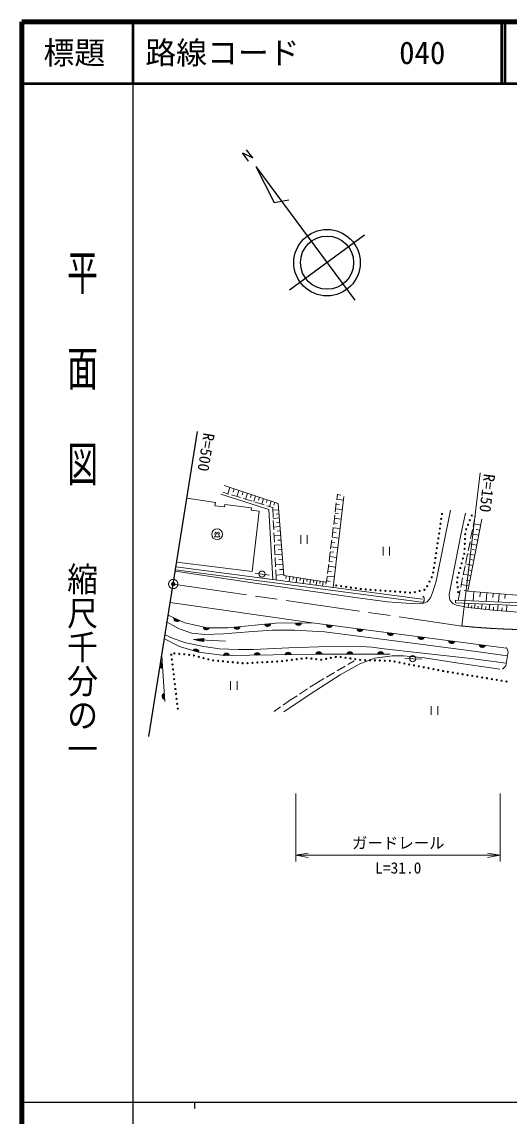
# Model space of a CAD drawing. Units: millimetres, scale not verified. Extents: x 40000 to 680000, y 20000 to 380000.
# Drawn here: x 40000 to 118962, y 202759 to 380000 of the extents above; entities that cross this region are included whole.
import ezdxf
from ezdxf.enums import TextEntityAlignment as Align

# ---------------------------------------------------------------- set-up
doc = ezdxf.new("R2010")
doc.units = ezdxf.units.MM
doc.header["$LTSCALE"] = 1000
doc.header["$PDMODE"] = 32
doc.header["$PDSIZE"] = 500
doc.linetypes.add('CHAIN', pattern=[18.5, 12, -1.5, 3.5, -1.5])
for name, color, linetype, lineweight in [('M-BMK', 2, 'CHAIN', 13), ('M-BMK-OTRS', 5, 'Continuous', 25), ('M-BMK-SRVR', 3, 'Continuous', 25), ('M-STR-HTXT', 7, 'Continuous', 13), ('M-TTL', 2, 'Continuous', 140), ('M-TTL-BAND', 7, 'Continuous', 25), ('M-TTL-LINE', 7, 'Continuous', 50), ('M-WORK', 1, 'Continuous', 13)]:
    doc.layers.add(name, color=color, linetype=linetype, lineweight=lineweight)
doc.layers.add('M-OTRS', color=6, linetype='Continuous')
doc.layers.add('M-TTL-TXT', color=7, linetype='Continuous')
doc.styles.add('@ＭＳ ゴシック', font='')
doc.styles.add('ＭＳ ゴシック', font='')
doc.styles.get('@ＭＳ ゴシック').set_extended_font_data('@MS Gothic')
doc.styles.get('ＭＳ ゴシック').set_extended_font_data('MS Gothic')

# ---------------------------------------------------------------- blocks, each defined once
blk = doc.blocks.new('open_arrow')
at = {"color": 0, "linetype": 'Continuous', "lineweight": -2}
blk.add_lwpolyline([(7.5, 1.25), (0, 0), (7.5, -1.25)], dxfattribs=at)

msp = doc.modelspace()

# ---------------------------------------------------------------- linework, layer by layer
at = {"layer": 'M-BMK'}
msp.add_line((64527, 288944), (111287, 282142), dxfattribs=at)
msp.add_circle((64527, 288944), 750, dxfattribs=at)
msp.add_arc((123855, 411533), 130000, 264.45219, 281.05528, dxfattribs=at)
at = {"layer": 'M-BMK-OTRS'}
for p, q in [((64527, 288944), (68468, 313632)), ((60586, 264257), (64527, 288944))]:
    msp.add_line(p, q, dxfattribs=at)
at = {"layer": 'M-BMK-SRVR'}
for p, q in [((76727, 357448), (75739, 358786)), ((75739, 358786), (77424, 357957)), ((77424, 357957), (76425, 359294)), ((77938, 356599), (80911, 350759)), ((77938, 356599), (93936, 334932)), ((80911, 350759), (83284, 351172)), ((95523, 345478), (83390, 336519))]:
    msp.add_line(p, q, dxfattribs=at)
for radius in [5387, 4309]:
    msp.add_circle((89457, 340999), radius, dxfattribs=at)
at = {"layer": 'M-OTRS'}
msp.add_point((64527, 288944), dxfattribs=at)
at = {"layer": 'M-STR-HTXT'}
for p, q in [((111287, 282142), (114281, 306962)), ((84396, 255000), (84396, 244000)), ((117486, 255000), (117486, 244000)), ((84396, 245000), (117486, 245000))]:
    msp.add_line(p, q, dxfattribs=at)
at = {"layer": 'M-TTL'}
for p, q in [((40000, 380000), (40000, 20000)), ((680000, 380000), (40000, 380000))]:
    msp.add_line(p, q, dxfattribs=at)
at = {"layer": 'M-TTL-BAND'}
for p, q in [((58000, 370000), (58000, 20000)), ((40000, 205000), (579000, 205000)), ((68000, 205000), (68000, 204000))]:
    msp.add_line(p, q, dxfattribs=at)
at = {"layer": 'M-TTL-LINE'}
for p, q in [((58000, 380000), (58000, 370000)), ((117750, 380000), (117750, 370000)), ((118250, 380000), (118250, 370000)), ((40000, 370000), (680000, 370000))]:
    msp.add_line(p, q, dxfattribs=at)
at = {"layer": 'M-WORK'}
for p, q in [((72758, 304911), (81549, 301980)), ((80011, 301017), (72229, 303487)), ((72567, 303805), (73497, 303523)), ((73706, 304595), (73363, 303564)), ((73976, 303378), (75411, 302943)), ((74428, 304354), (74256, 303839)), ((75150, 304114), (74819, 303122)), ((75844, 303882), (75678, 303386)), ((76538, 303651), (76220, 302697)), ((77205, 303428), (77046, 302952)), ((77873, 303206), (77567, 302289)), ((92186, 303145), (90429, 288405)), ((91014, 302569), (91127, 303485)), ((91120, 303430), (91663, 303363)), ((71363, 302160), (66745, 302837)), ((71274, 301627), (71363, 302160)), ((72837, 301431), (71274, 301627)), ((72873, 301822), (72837, 301431)), ((77206, 301289), (72873, 301822)), ((75890, 302797), (77325, 302362)), ((77804, 302217), (79239, 301782)), ((78515, 302992), (78362, 302533)), ((79157, 302778), (78863, 301896)), ((79774, 302572), (79627, 302131)), ((79717, 301636), (80648, 301354)), ((80392, 302366), (80109, 301518)), ((80648, 301354), (80726, 299725)), ((80985, 302168), (80844, 301744)), ((81549, 301980), (82428, 290312)), ((90771, 300584), (90954, 302073)), ((90933, 301905), (91479, 301838)), ((91027, 302669), (92113, 302536)), ((77171, 300899), (77206, 301289)), ((78467, 300756), (77171, 300899)), ((77331, 290962), (78467, 300756)), ((80659, 289677), (80011, 301017)), ((81624, 300983), (80669, 300911)), ((81725, 299646), (80734, 299571)), ((81675, 300314), (81197, 300278)), ((90528, 298599), (90710, 300088)), ((90651, 299605), (91748, 299471)), ((90745, 300373), (91294, 300306)), ((90839, 301141), (91931, 301007)), ((107154, 289389), (109485, 300898)), ((111897, 300443), (111189, 297158)), ((113125, 298255), (113464, 299921)), ((80750, 299225), (80822, 297727)), ((81830, 298258), (80800, 298180)), ((81777, 298952), (81282, 298914)), ((90285, 296614), (90467, 298103)), ((90462, 298062), (91564, 297927)), ((90557, 298834), (91108, 298766)), ((114559, 299437), (112248, 287795)), ((112725, 296295), (113025, 297765)), ((114364, 298456), (113218, 298684)), ((114205, 297654), (113632, 297767)), ((71217, 297008), (71431, 297378)), ((71220, 296592), (71640, 297320)), ((72060, 296592), (71220, 296592)), ((71640, 297320), (72060, 296592)), ((71848, 297378), (72062, 297008)), ((80846, 297228), (80918, 295729)), ((81938, 296816), (80870, 296736)), ((81884, 297537), (81369, 297498)), ((81995, 296068), (81460, 296028)), ((85200, 296853), (85200, 295453)), ((86250, 295453), (86250, 296853)), ((90041, 294629), (90224, 296118)), ((90272, 296512), (91379, 296376)), ((90367, 297287), (90921, 297219)), ((111189, 297158), (109271, 287247)), ((114046, 296851), (112891, 297081)), ((113885, 296043), (113308, 296157)), ((82051, 295320), (80942, 295237)), ((80942, 295230), (81014, 293732)), ((82110, 294544), (81555, 294502)), ((90081, 294955), (91194, 294818)), ((90177, 295733), (90733, 295665)), ((98552, 294965), (98552, 293565)), ((99602, 293565), (99602, 294965)), ((112326, 294335), (112625, 295805)), ((113725, 295234), (112561, 295465)), ((113563, 294420), (112981, 294535)), ((65089, 292464), (77331, 290962)), ((82168, 293767), (81016, 293681)), ((81038, 293232), (81110, 291734)), ((82229, 292961), (81653, 292918)), ((89793, 292604), (90355, 292535)), ((89798, 292644), (89980, 294132)), ((89889, 293390), (91007, 293253)), ((89985, 294172), (90544, 294104)), ((111927, 292376), (112226, 293845)), ((113401, 293605), (112228, 293838)), ((113238, 292784), (112652, 292900)), ((64863, 291050), (78129, 289016)), ((64905, 291225), (104842, 286023)), ((64970, 291721), (104907, 286519)), ((77793, 290730), (78918, 290552)), ((82289, 292155), (81094, 292065)), ((81134, 291235), (81212, 289605)), ((82353, 291318), (81755, 291273)), ((89555, 290658), (89737, 292147)), ((89600, 291028), (90164, 290959)), ((89697, 291818), (90820, 291680)), ((111528, 290416), (111827, 291886)), ((113075, 291963), (111893, 292197)), ((112911, 291136), (112320, 291253)), ((78129, 289016), (94034, 286778)), ((78918, 290552), (80066, 290363)), ((82416, 290481), (81175, 290388)), ((82428, 290312), (89382, 289246)), ((82839, 290249), (82776, 289836)), ((83417, 290160), (83290, 289335)), ((83995, 290072), (83932, 289659)), ((84573, 289983), (84450, 289183)), ((85132, 289897), (85071, 289497)), ((85692, 289811), (85573, 289037)), ((86234, 289728), (86175, 289341)), ((86776, 289645), (86661, 288895)), ((87301, 289565), (87244, 289190)), ((87826, 289484), (87715, 288758)), ((88334, 289407), (88279, 289043)), ((88843, 289329), (88735, 288625)), ((89337, 289253), (89283, 288901)), ((89382, 289246), (89494, 290162)), ((89406, 289449), (89971, 289380)), ((89503, 290239), (90631, 290100)), ((106622, 287658), (107154, 289389)), ((111128, 288456), (111428, 289926)), ((112747, 290308), (111556, 290545)), ((112581, 289475), (111986, 289593)), ((106195, 286725), (106622, 287658)), ((109271, 287247), (109311, 286623)), ((110689, 286300), (111029, 287966)), ((112416, 288641), (111216, 288879)), ((112249, 287801), (111649, 287920)), ((112248, 287795), (129977, 286330)), ((113244, 287713), (113119, 286200)), ((114303, 287625), (114241, 286869)), ((115362, 287538), (115244, 286113)), ((116359, 287455), (116300, 286743)), ((117356, 287373), (117245, 286030)), ((118296, 287295), (118241, 286624)), ((87069, 282667), (64049, 285952)), ((94034, 286778), (99269, 286086)), ((99269, 286086), (102972, 285766)), ((102972, 285766), (105103, 285819)), ((105103, 285819), (105662, 286086)), ((105662, 286086), (106195, 286725)), ((109311, 286623), (109430, 286291)), ((109430, 286291), (109879, 285735)), ((109879, 285735), (110448, 285498)), ((110282, 285898), (110290, 286317)), ((129814, 285066), (110282, 285898)), ((110290, 286317), (129881, 285510)), ((110448, 285498), (112319, 285166)), ((112347, 285163), (112423, 285807)), ((112851, 285104), (112893, 285463)), ((113354, 285044), (113439, 285764)), ((113917, 284978), (113965, 285380)), ((114480, 284912), (114575, 285715)), ((115737, 284763), (115843, 285661)), ((117091, 284637), (117163, 285605)), ((118510, 284531), (118585, 285545)), ((112319, 285166), (116335, 284693)), ((115109, 284837), (115162, 285286)), ((116335, 284693), (122436, 284240)), ((116413, 284687), (116449, 285171)), ((117800, 284584), (117838, 285091)), ((63538, 282754), (65471, 281686)), ((63213, 280713), (64534, 280123)), ((64534, 280123), (66594, 279413)), ((65471, 281686), (67567, 280975)), ((67567, 280975), (69663, 280780)), ((69489, 280126), (67839, 279955)), ((69483, 280019), (68800, 280055)), ((69486, 280069), (69121, 280088)), ((69488, 280119), (69441, 280121)), ((69462, 279612), (69489, 280126)), ((69663, 280780), (72700, 280887)), ((72700, 280887), (76749, 281224)), ((76749, 281224), (80612, 281464)), ((80612, 281464), (84155, 281490)), ((84155, 281490), (89057, 281224)), ((89057, 281224), (94918, 280452)), ((94918, 280452), (103709, 279333)), ((66594, 279413), (69489, 278809)), ((67839, 279955), (69462, 279612)), ((72994, 279685), (67839, 279955)), ((69473, 279819), (68154, 279888)), ((69478, 279919), (68160, 279988)), ((69470, 279769), (68469, 279822)), ((69481, 279969), (68480, 280021)), ((69467, 279719), (68785, 279755)), ((69465, 279669), (69100, 279688)), ((69462, 279619), (69415, 279622)), ((69489, 278809), (72029, 278453)), ((72029, 278453), (75048, 278347)), ((75048, 278347), (77535, 278365)), ((77535, 278365), (83236, 278631)), ((83236, 278631), (89670, 278809)), ((89670, 278809), (94110, 278897)), ((94110, 278897), (96738, 278720)), ((96738, 278720), (98692, 278471)), ((98692, 278471), (104500, 277796)), ((103709, 279333), (112821, 278134)), ((118541, 278685), (118792, 277967)), ((62659, 277248), (63184, 269934)), ((94760, 276037), (97184, 276943)), ((97184, 276943), (100008, 277289)), ((100008, 277289), (101820, 277316)), ((101820, 277316), (105230, 276969)), ((102054, 276963), (103350, 276838)), ((103350, 276838), (104807, 276785)), ((104500, 277796), (112741, 276908)), ((105230, 276969), (110078, 276250)), ((112741, 276908), (118489, 276137)), ((112821, 278134), (118688, 277338)), ((118792, 277967), (118413, 275682)), ((91073, 274877), (92369, 275633)), ((91576, 274225), (94760, 276037)), ((92801, 275885), (93827, 276483)), ((110078, 276250), (117444, 275158)), ((118413, 275682), (117892, 275149)), ((73833, 273191), (73833, 271791)), ((74883, 271791), (74883, 273191)), ((86680, 272228), (87886, 273020)), ((86701, 271108), (91576, 274225)), ((87886, 273020), (88913, 273618)), ((89345, 273870), (90641, 274626)), ((85008, 271130), (86262, 271953)), ((82337, 269327), (83384, 270063)), ((82461, 268258), (86701, 271108)), ((83384, 270063), (84591, 270855)), ((80880, 268304), (81927, 269040)), ((106337, 269145), (106337, 267745)), ((107387, 267745), (107387, 269145))]:
    msp.add_line(p, q, dxfattribs=at)
for points in [[(63720, 283893), (66409, 282667), (70085, 281867), (73362, 281867), (81075, 282587), (87069, 282667), (118525, 278539)], [(99638, 277565), (88449, 277591), (76894, 277398), (72844, 277372), (68608, 277905), (65518, 278810), (63106, 280044)]]:
    msp.add_lwpolyline(points, dxfattribs=at)
for centre, radius in [((107966, 299497), 100), ((108085, 300288), 100), ((112893, 300038), 100), ((71640, 297008), 875), ((107729, 297914), 100), ((107848, 298706), 100), ((112002, 297810), 100), ((112299, 298552), 100), ((112596, 299295), 100), ((107491, 296332), 100), ((107610, 297123), 100), ((111808, 296240), 100), ((111835, 297039), 100), ((107253, 294750), 100), ((107372, 295541), 100), ((111753, 294641), 100), ((111780, 295440), 100), ((106896, 292377), 100), ((107015, 293168), 100), ((107134, 293959), 100), ((111482, 293075), 100), ((111699, 293845), 100), ((78918, 290552), 500), ((106658, 290794), 100), ((106777, 291586), 100), ((110831, 290765), 100), ((111048, 291535), 100), ((111265, 292305), 100), ((106048, 289331), 100), ((106409, 290045), 100), ((110530, 289215), 100), ((110614, 289995), 100), ((90959, 288705), 100), ((91751, 288592), 100), ((92543, 288480), 100), ((93335, 288368), 100), ((94127, 288256), 100), ((94919, 288143), 100), ((95715, 288070), 100), ((96513, 288012), 100), ((97311, 287954), 100), ((98109, 287897), 100), ((98907, 287839), 100), ((99705, 287781), 100), ((100503, 287724), 100), ((101301, 287666), 100), ((102099, 287608), 100), ((102896, 287550), 100), ((103682, 287633), 100), ((104459, 287824), 100), ((105236, 288016), 100), ((105687, 288617), 100), ((110624, 288420), 100), ((110718, 287626), 100), ((64206, 277498), 100), ((64302, 276704), 100), ((64713, 277706), 100), ((65510, 277632), 100), ((66307, 277558), 100), ((67103, 277485), 100), ((67892, 277368), 100), ((68665, 277161), 100), ((69438, 276955), 100), ((70211, 276748), 100), ((70991, 276584), 100), ((71787, 276505), 100), ((72583, 276427), 100), ((82157, 276457), 100), ((82951, 276558), 100), ((83744, 276659), 100), ((84538, 276760), 100), ((85331, 276862), 100), ((86125, 276950), 100), ((86920, 276864), 100), ((87716, 276777), 100), ((88511, 276691), 100), ((89297, 276838), 100), ((90082, 276989), 100), ((90868, 277139), 100), ((91658, 277124), 100), ((92449, 277011), 100), ((93241, 276897), 100), ((94033, 276783), 100), ((94825, 276669), 100), ((95622, 276620), 100), ((96422, 276598), 100), ((97222, 276576), 100), ((98022, 276553), 100), ((98821, 276531), 100), ((99621, 276509), 100), ((103350, 276838), 500), ((64399, 275910), 100), ((64496, 275116), 100), ((73380, 276349), 100), ((74176, 276270), 100), ((74972, 276192), 100), ((75768, 276114), 100), ((76567, 276141), 100), ((77365, 276183), 100), ((78164, 276225), 100), ((78963, 276268), 100), ((79762, 276310), 100), ((80561, 276353), 100), ((81360, 276395), 100), ((100410, 276388), 100), ((101195, 276234), 100), ((101980, 276081), 100), ((102765, 275927), 100), ((103550, 275774), 100), ((104335, 275620), 100), ((105120, 275466), 100), ((105906, 275313), 100), ((106691, 275159), 100), ((107476, 275006), 100), ((108261, 274852), 100), ((109050, 274722), 100), ((64593, 274322), 100), ((64689, 273528), 100), ((109840, 274591), 100), ((110629, 274461), 100), ((111418, 274331), 100), ((112207, 274200), 100), ((112997, 274070), 100), ((113786, 273940), 100), ((114575, 273809), 100), ((115365, 273679), 100), ((116154, 273549), 100), ((116943, 273418), 100), ((117733, 273288), 100), ((118522, 273158), 100), ((64786, 272733), 100), ((64883, 271939), 100), ((64979, 271145), 100), ((65076, 270351), 100), ((65173, 269557), 100), ((65269, 268763), 100)]:
    msp.add_circle(centre, radius, dxfattribs=at)
for centre, radius, start, end in [((104473, 286451), 746, 301.22221, 47.47072), ((65132, 283373), 512, 168.16563, 322.80486), ((65132, 283373), 410, 171.41093, 319.55957), ((65132, 283373), 308, 176.94538, 314.02512), ((65132, 283373), 205, 188.76864, 302.20186), ((69897, 282023), 512, 180.41561, 335.05484), ((69897, 282023), 410, 183.66091, 331.80955), ((69897, 282023), 308, 189.19535, 326.2751), ((69897, 282023), 205, 201.01862, 314.45184), ((74851, 282119), 512, 198.00862, 352.64785), ((74851, 282119), 410, 201.25391, 349.40255), ((74851, 282119), 308, 206.78836, 343.86811), ((74851, 282119), 205, 218.61162, 332.04485), ((79829, 282583), 512, 198.00862, 352.64785), ((79829, 282583), 410, 201.25391, 349.40255), ((79829, 282583), 308, 206.78836, 343.86811), ((79829, 282583), 205, 218.61162, 332.04485), ((84833, 282749), 512, 193.44428, 348.08351), ((84833, 282749), 410, 196.68958, 344.83822), ((84833, 282749), 308, 202.22403, 339.30377), ((84833, 282749), 205, 214.04729, 327.48051), ((89825, 282418), 512, 185.20576, 339.84499), ((89825, 282418), 410, 188.45106, 336.5997), ((89825, 282418), 308, 193.98551, 331.06525), ((89825, 282418), 205, 205.80877, 319.24199), ((94783, 281768), 512, 185.20576, 339.84499), ((94783, 281768), 410, 188.45106, 336.5997), ((94783, 281768), 308, 193.98551, 331.06525), ((94783, 281768), 205, 205.80877, 319.24199), ((99740, 281118), 512, 185.20576, 339.84499), ((99740, 281118), 410, 188.45106, 336.5997), ((99740, 281118), 308, 193.98551, 331.06525), ((99740, 281118), 205, 205.80877, 319.24199), ((104698, 280467), 512, 185.20576, 339.84499), ((104698, 280467), 410, 188.45106, 336.5997), ((104698, 280467), 308, 193.98551, 331.06525), ((104698, 280467), 205, 205.80877, 319.24199), ((68159, 277919), 512, 356.34434, 150.98357), ((68159, 277919), 410, 359.58964, 147.73828), ((109655, 279817), 512, 185.20576, 339.84499), ((109655, 279817), 410, 188.45106, 336.5997), ((109655, 279817), 308, 193.98551, 331.06525), ((109655, 279817), 205, 205.80877, 319.24199), ((114613, 279166), 512, 185.20576, 339.84499), ((114613, 279166), 410, 188.45106, 336.5997), ((114613, 279166), 308, 193.98551, 331.06525), ((114613, 279166), 205, 205.80877, 319.24199), ((68159, 277919), 308, 5.12408, 142.20383), ((68159, 277919), 205, 16.94735, 130.38057), ((73141, 277261), 512, 13.05732, 167.69656), ((73141, 277261), 410, 16.30262, 164.45126), ((73141, 277261), 308, 21.83707, 158.91681), ((73141, 277261), 205, 33.66033, 147.09355), ((78142, 277307), 512, 13.63798, 168.27721), ((78142, 277307), 410, 16.88327, 165.03191), ((78142, 277307), 308, 22.41772, 159.49746), ((78142, 277307), 205, 34.24098, 147.6742), ((83141, 277390), 512, 13.63798, 168.27721), ((83141, 277390), 410, 16.88327, 165.03191), ((83141, 277390), 308, 22.41772, 159.49746), ((83141, 277390), 205, 34.24098, 147.6742), ((88140, 277474), 512, 13.63798, 168.27721), ((88140, 277474), 410, 16.88327, 165.03191), ((88140, 277474), 308, 22.41772, 159.49746), ((88140, 277474), 205, 34.24098, 147.6742), ((93138, 277468), 512, 12.54397, 167.1832), ((93138, 277468), 410, 15.78926, 163.9379), ((93138, 277468), 308, 21.32371, 158.40345), ((93138, 277468), 205, 33.14697, 146.58019), ((98138, 277456), 512, 12.54397, 167.1832), ((98138, 277456), 410, 15.78926, 163.9379), ((98138, 277456), 308, 21.32371, 158.40345), ((98138, 277456), 205, 33.14697, 146.58019), ((62879, 275759), 512, 106.78132, 261.42055), ((62879, 275759), 410, 110.02662, 258.17526), ((62879, 275759), 308, 115.56106, 252.64081), ((62879, 275759), 205, 127.38432, 240.81755), ((63236, 270772), 512, 106.78132, 261.42055), ((63236, 270772), 410, 110.02662, 258.17526), ((63236, 270772), 308, 115.56106, 252.64081), ((63236, 270772), 205, 127.38432, 240.81755)]:
    msp.add_arc(centre, radius, start, end, dxfattribs=at)

# ---------------------------------------------------------------- block references
at = {"layer": 'M-STR-HTXT', "xscale": 267, "yscale": 267}
msp.add_blockref('open_arrow', (84396, 245000), dxfattribs=at)
at = {"layer": 'M-STR-HTXT', "xscale": 267, "yscale": 267, "rotation": 180}
msp.add_blockref('open_arrow', (117486, 245000), dxfattribs=at)

# ---------------------------------------------------------------- texts
at = {"layer": 'M-STR-HTXT', "style": 'ＭＳ ゴシック'}
for s, rotation, p in [('R=500', 260.93, (69859, 310293)), ('R=150', 263.122, (115428, 303664))]:
    msp.add_text(s, height=1833, rotation=rotation, dxfattribs=at).set_placement(p, align=Align.MIDDLE_CENTER)
msp.add_text('ガードレール', height=1833, dxfattribs=at).set_placement((101000, 247000), align=Align.MIDDLE_CENTER)
msp.add_text('L=31.0', height=1833, dxfattribs=at).set_placement((101000, 241500), align=Align.BOTTOM_CENTER)
at = {"layer": 'M-TTL-BAND', "style": '@ＭＳ ゴシック'}
for s, width, p in [('平  面  図', 1.55, (49777, 323975)), ('縮尺千分の一', 1.1, (49777, 276030))]:
    msp.add_text(s, height=3666, rotation=270, dxfattribs=dict(at, width=width)).set_placement(p, align=Align.MIDDLE_CENTER)
at = {"layer": 'M-TTL-TXT', "style": 'ＭＳ ゴシック'}
msp.add_text('標題', height=3666, dxfattribs=at).set_placement((48500, 375000), align=Align.MIDDLE_CENTER)
for s, p in [('路線コード', (60000, 375000)), ('040', (101142, 375000))]:
    msp.add_text(s, height=3666, dxfattribs=at).set_placement(p, align=Align.MIDDLE_LEFT)

doc.saveas('drawing.dxf')
